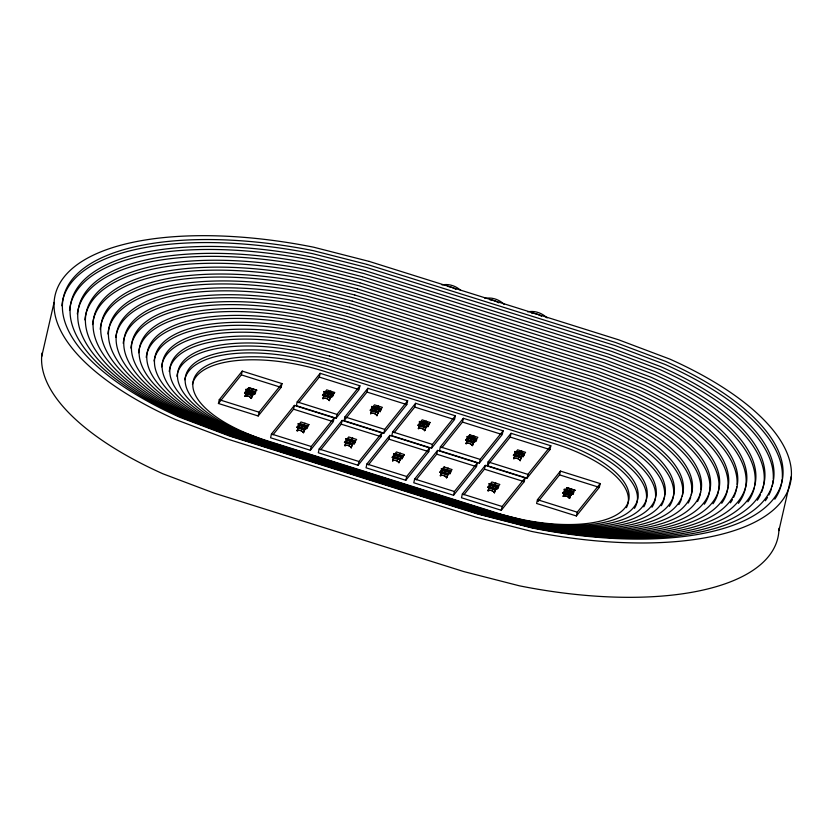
<?xml version="1.0" encoding="UTF-8"?>
<svg xmlns="http://www.w3.org/2000/svg" width="833" height="833" viewBox="0 0 833 833"><rect width="100%" height="100%" fill="white"/><g stroke="black" fill="none" stroke-linecap="round" stroke-linejoin="round"><path stroke-width="1.25" d="M252.451 394.738L246.318 393.072A6.143 1.083 -72.6 0 0 245.371 395.269L244.996 396.425A5.081 5.008 -69.5 0 1 251.327 398.476L251.733 397.268A6.143 1.083 -72.6 0 1 253.43 393.322M324.183 395.436L330.326 397.247L324.235 395.331M378.057 412.189L371.924 410.273L378.026 412.189M425.819 426.933L419.686 425.267M441.677 472.196L441.657 472.186A6.268 1.104 -72.6 0 0 440.303 475.768A5.081 5.008 -69.5 0 1 446.665 477.767L447.071 476.549A6.143 1.083 -72.6 0 1 448.362 473.373M447.706 474.446L447.748 474.102M467.365 440.428L473.508 442.24L467.386 440.272M473.467 442.344L473.706 441.23M515.096 455.422L521.239 457.244L515.106 455.266M570.688 494.438C570.865 496.832 564.274 493.313 564.524 492.678M570.595 495.041L570.709 494.344M253.648 393.697A5.31 3.415 26.1 0 1 254.565 394.436L254.648 393.624A6.143 1.083 -72.6 0 0 254.554 392.562M332.482 396.633L332.523 396.581A5.081 3.27 26.1 0 0 331.107 395.488A5.31 3.415 26.1 0 1 332.482 396.633L332.565 395.821A6.143 1.083 -72.6 0 0 332.044 394.655M353.025 442.667A5.31 3.415 26.1 0 1 354.452 443.729L354.535 442.927A6.143 1.083 -72.6 0 0 354.441 441.854M379.296 410.888A5.31 3.415 26.1 0 1 380.212 411.627L380.296 410.825A6.143 1.083 -72.6 0 0 379.067 410.513M427.933 426.631L427.975 426.579A5.081 3.27 26.1 0 0 427.069 425.819A5.31 3.415 26.1 0 1 427.933 426.631L428.016 425.819A6.143 1.083 -72.6 0 0 427.745 424.58M449.903 473.727L449.945 473.675A5.081 3.27 26.1 0 0 448.529 472.582A5.31 3.415 26.1 0 1 449.903 473.727L449.997 472.915A6.143 1.083 -72.6 0 0 449.903 471.853M496.208 487.659A5.31 3.415 26.1 0 1 497.634 488.732L497.718 487.919A6.143 1.083 -72.6 0 0 497.624 486.847M521.958 455.557A5.31 3.415 26.1 0 1 523.384 456.619L523.478 455.818A6.143 1.083 -72.6 0 0 521.843 456.265M571.823 493.677A5.31 3.415 26.1 0 1 572.74 494.427L572.823 493.615A6.143 1.083 -72.6 0 0 572.729 492.542M330.284 397.279L330.399 396.747L330.284 397.351M352.265 444.374L352.442 443.552M419.634 425.424L419.655 425.267A6.143 1.083 -72.6 0 0 418.739 427.454L418.374 428.62A5.081 5.008 -69.5 0 1 424.695 430.661L425.101 429.453A6.143 1.083 -72.6 0 1 426.381 426.277M252.378 394.998L252.493 394.394M425.809 427.017L419.686 425.33M251.368 398.424A5.31 5.227 -69.5 0 0 244.996 396.425A6.268 1.104 -72.6 0 1 246.214 392.957L246.349 392.822M248.682 389.396L254.731 391.395M298.516 427.121L298.506 426.996M300.796 423.768L306.898 425.684M304.618 429.037L304.628 428.808M326.557 391.666L332.711 393.447L326.609 391.531M348.527 438.772L354.629 440.688M380.431 408.451L374.298 406.577L380.379 408.587M396.258 453.766L402.349 455.682M422.008 421.665L428.162 423.445L422.06 421.529M443.979 468.76L450.132 470.541M469.739 436.659L475.882 438.439L469.791 436.523M491.709 483.765L497.863 485.545M495.52 489.023L495.573 488.742M517.46 451.663L523.613 453.444L517.512 451.528M566.815 489.46L572.969 491.241M247.463 390.656L253.805 392.77L247.443 390.771A6.143 1.083 -72.6 0 0 247.068 391.323M299.63 424.955L305.961 427.079M325.38 392.853L331.721 394.967A6.143 1.083 -72.6 0 0 329.649 399.455L329.285 400.621A5.081 5.008 -69.5 0 0 322.881 398.674L323.287 397.456A6.143 1.083 -72.6 0 1 324.141 395.217A6.268 1.104 -72.6 0 0 322.881 398.674A5.31 5.227 -69.5 0 1 329.285 400.621A6.268 1.104 -72.6 0 1 331.742 394.852A6.268 1.104 -72.6 0 1 332.523 396.581M347.351 439.949L353.692 442.063A6.143 1.083 -72.6 0 1 354.015 441.75M372.705 408.514A6.143 1.083 -72.6 0 1 373.08 407.962L379.442 409.971M395.081 454.953L401.412 457.067M420.436 423.518A6.143 1.083 -72.6 0 1 420.811 422.966L427.173 424.965A6.143 1.083 -72.6 0 0 426.798 425.517M449.154 472.061L442.781 470.072M468.562 437.846L474.893 439.97A6.143 1.083 -72.6 0 0 474.529 440.511A6.268 1.104 -72.6 0 1 475.705 441.573L475.747 440.813A6.143 1.083 -72.6 0 0 475.226 439.647M490.533 484.952L496.874 487.055A6.143 1.083 -72.6 0 1 497.197 486.743M516.273 452.954L522.624 454.964M565.617 490.762L571.99 492.751L565.617 490.762A6.143 1.083 -72.6 0 0 565.243 491.314M41.65 356.732L54.093 302.389M218.423 403.484L219.287 399.715L242.236 371.112L282.002 383.607L281.137 387.387L258.199 415.979L218.423 403.484L241.372 374.881L242.236 371.112M244.558 393.041L248.807 387.657L256.762 390.156L248.775 387.782L244.558 393.041L252.514 395.54L256.762 390.156M252.514 395.54L244.59 392.905M258.199 415.979L259.063 412.21L282.002 383.607M271.454 434.003L270.59 437.783L310.355 450.278L333.304 421.675L334.168 417.906L294.393 405.411L271.454 434.003L311.219 446.509L334.168 417.906M272.964 434.826L293.528 409.18L294.393 405.411M297.204 401.902L296.34 405.681L336.115 418.176L359.054 389.573L359.918 385.804L320.153 373.309L297.204 401.902L336.98 414.407L359.918 385.804M296.725 427.329L304.711 429.703L308.897 424.58L304.68 429.828L296.725 427.329L300.973 421.956L308.897 424.58M298.714 402.724L319.289 377.078L320.153 373.309M322.475 395.227L330.462 397.601L334.647 392.478L330.43 397.726L322.475 395.227L326.723 389.854L334.647 392.478M310.355 450.278L311.219 446.509M330.389 396.706L330.555 396.123L324.401 394.332M319.174 449.008L318.31 452.777L358.086 465.272L381.035 436.679L381.899 432.9L342.124 420.405L319.174 449.008L358.95 461.503L381.899 432.9M336.115 418.176L336.98 414.407M320.684 449.82L341.259 424.174L342.124 420.405M344.935 416.906L344.071 420.675L383.836 433.17L406.785 404.578L407.649 400.798L367.874 388.303L344.935 416.906L384.7 429.401L407.649 400.798M344.456 442.333L352.411 444.832L344.456 442.333L348.694 436.95L356.649 439.449L352.411 444.832M344.862 419.686L367.009 392.072L367.874 388.303M370.206 410.232L378.161 412.731L370.206 410.232L374.454 404.848L382.399 407.347L378.161 412.731M358.086 465.272L358.95 461.503M366.905 464.002L366.041 467.782L405.817 480.277L428.756 451.673L429.62 447.904L389.854 435.399L366.905 464.002L406.681 476.497L429.62 447.904M383.836 433.17L384.7 429.401M368.415 464.814L388.99 439.178L389.854 435.399M392.655 431.9L391.791 435.669L431.567 448.175L454.516 419.572L455.38 415.802L415.605 403.297L392.655 431.9L432.431 444.395L455.38 415.802M392.176 457.327L400.163 459.701L404.349 454.579L400.132 459.826L392.176 457.327L396.425 451.944L404.349 454.579M394.165 432.712L414.74 407.077L415.605 403.297M417.937 425.226L425.913 427.6L430.099 422.477L425.892 427.725L417.937 425.226L422.175 419.842L430.099 422.477M405.817 480.277L406.681 476.497M414.636 478.996L413.772 482.776L453.537 495.271L476.486 466.667L477.351 462.898L437.575 450.403L414.636 478.996L454.401 491.501L477.351 462.898M431.567 448.175L432.431 444.395M416.136 479.818L436.711 454.172L437.575 450.403M440.386 446.894L439.522 450.674L479.298 463.169L502.237 434.566L503.101 430.796L463.335 418.301L440.386 446.894L480.162 459.399L503.101 430.796M439.907 472.321L444.145 466.949L452.08 469.573L447.862 474.82L439.907 472.321L444.145 466.949M447.862 474.82L439.939 472.196M441.896 447.717L462.471 422.071L463.335 418.301M468.5 436.596L469.906 434.847L477.861 437.346L473.613 442.719L465.657 440.22L467.792 437.471M453.537 495.271L454.401 491.501M469.906 434.847L465.657 440.22M473.613 442.719L465.689 440.095M462.357 494L461.492 497.77L501.268 510.275L524.207 481.672L525.071 477.892L485.306 465.397L462.357 494L502.132 506.495L525.071 477.892M479.298 463.169L480.162 459.399M463.866 494.812L484.442 469.177L485.306 465.397M487.253 465.668L488.117 461.899L511.056 433.295L550.832 445.79L549.967 449.57L527.018 478.163L487.253 465.668L510.192 437.065L511.056 433.295M487.628 487.326L495.583 489.825L487.628 487.326L491.876 481.943L499.831 484.442L495.583 489.825M513.388 455.224L521.343 457.723L513.388 455.224L517.626 449.841L525.581 452.34L521.343 457.723M501.268 510.275L502.132 506.495M527.018 478.163L527.883 474.394L550.832 445.79M537.462 499.696L536.598 503.465L576.374 515.971L599.323 487.367L600.187 483.588L560.411 471.093L537.462 499.696L577.238 512.191L600.187 483.588M538.18 501.497L559.547 474.872L560.411 471.093M562.744 493.021L570.699 495.52L562.744 493.021L566.981 487.638L574.905 490.262L566.981 487.638M576.374 515.971L577.238 512.191M778.907 530.611L791.35 476.268M516.293 452.84L516.262 452.965A6.143 1.083 -72.6 0 0 515.887 453.506A6.268 1.104 -72.6 0 1 516.616 452.517M467.552 439.439L473.738 441.115M246.485 392.135L252.576 394.051M298.703 426.309L304.743 428.349M346.372 441.438L352.505 443.239M372.132 409.326L378.224 411.252M394.165 456.307L400.194 458.348M419.915 424.205L425.955 426.246M441.823 471.426L447.956 473.331M489.617 486.305L495.656 488.346M515.304 454.329L521.468 456.12M564.659 492.126L570.761 494.042M297.121 430.776L297.527 429.557A6.143 1.083 -72.6 0 1 298.381 427.319A6.268 1.104 -72.6 0 0 297.121 430.776A5.081 5.008 -69.5 0 1 303.483 432.775L303.524 432.723A6.268 1.104 -72.6 0 1 306.315 426.631M351.255 447.727A5.31 5.227 -69.5 0 0 344.893 445.717A6.268 1.104 -72.6 0 1 346.111 442.25A6.143 1.083 -72.6 0 0 345.258 444.562L344.893 445.717A5.081 5.008 -69.5 0 1 351.214 447.769L351.62 446.561A6.143 1.083 -72.6 0 1 353.317 442.615M376.974 415.667A6.268 1.104 -72.6 0 1 378.224 412.148A6.143 1.083 -72.6 0 0 377.38 414.459L376.974 415.667A5.081 5.008 -69.5 0 0 370.602 413.668L371.008 412.46A6.143 1.083 -72.6 0 1 371.862 410.211M400.642 458.285A6.268 1.104 -72.6 0 0 398.945 462.773L398.945 462.773A5.081 5.008 -69.5 0 0 392.582 460.774L392.989 459.556A6.143 1.083 -72.6 0 1 393.832 457.317M466.095 443.614L466.47 442.448A6.143 1.083 -72.6 0 1 467.313 440.209A6.268 1.104 -72.6 0 0 466.064 443.666A5.081 5.008 -69.5 0 1 472.426 445.665L472.467 445.613A6.268 1.104 -72.6 0 1 474.123 441.188A6.143 1.083 -72.6 0 0 472.832 444.447L472.467 445.613A5.31 5.227 -69.5 0 0 466.095 443.614L466.064 443.666M488.034 490.762L488.44 489.554A6.143 1.083 -72.6 0 1 489.294 487.305A6.268 1.104 -72.6 0 0 488.034 490.762A5.081 5.008 -69.5 0 1 494.396 492.761L494.802 491.553A6.143 1.083 -72.6 0 1 496.499 487.607M513.784 458.66L514.19 457.452A6.143 1.083 -72.6 0 1 515.044 455.203A6.268 1.104 -72.6 0 0 513.784 458.66A5.081 5.008 -69.5 0 1 520.146 460.659L520.552 459.452A6.143 1.083 -72.6 0 1 521.406 457.202M564.399 493.011A6.143 1.083 -72.6 0 0 563.545 495.25L563.181 496.416A5.081 5.008 -69.5 0 1 569.501 498.457L569.907 497.249A6.143 1.083 -72.6 0 1 571.605 493.313M427.829 424.736L427.881 424.497A6.268 1.104 -72.6 0 1 427.975 426.579M248.505 394.144L252.711 388.886M248.63 394.186L250.743 391.552M251.441 390.677L252.847 388.928M254.565 394.436L254.606 394.394A6.268 1.104 -72.6 0 0 254.69 392.874M300.661 428.433L305.013 423.226M326.421 396.331L330.763 391.125M348.392 443.437L352.609 438.179M374.142 411.335L378.359 406.077M348.527 443.479L352.734 438.22M374.277 411.377L378.494 406.119M354.452 443.729L354.494 443.687A6.268 1.104 -72.6 0 0 354.483 441.74M380.212 411.627L380.244 411.585A6.268 1.104 -72.6 0 0 379.088 410.409M396.123 458.431L400.465 453.225M421.873 426.329L426.225 421.113M443.843 473.425L448.06 468.177M469.604 441.323L473.81 436.076M443.979 473.467L448.196 468.219M469.729 441.365L473.946 436.117M491.574 488.43L493.677 485.795M494.386 484.921L495.791 483.171M517.324 456.328L521.541 451.07M491.709 488.471L493.813 485.837M494.51 484.962L495.916 483.213M517.46 456.369L521.677 451.111M497.634 488.732L497.676 488.679A6.268 1.104 -72.6 0 0 497.665 486.732M523.384 456.619L523.426 456.578A5.081 3.27 26.1 0 0 522.02 455.474M566.679 494.125L568.793 491.501M569.491 490.616L570.897 488.867M566.815 494.167L568.918 491.543M569.626 490.658L571.032 488.909M570.699 495.52L574.937 490.137M572.74 494.427L572.781 494.375A6.268 1.104 -72.6 0 0 572.865 492.855M319.289 377.078L357.857 389.198M367.009 392.072L406.785 404.578M414.74 407.077L453.308 419.197M462.471 422.071L501.039 434.191M510.192 437.065L549.967 449.57M241.372 374.881L281.137 387.387M559.547 474.872L599.323 487.367M488.117 461.899L527.883 474.394M293.528 409.18L332.096 421.3M341.259 424.174L381.035 436.679M388.99 439.178L428.756 451.673M436.711 454.172L475.279 466.293M484.442 469.177L524.207 481.672M219.287 399.715L259.063 412.21M299.693 427.818L303.358 428.964M347.423 442.812L351.078 443.968M395.154 457.817L400.027 459.347L395.102 457.911M442.875 472.811L446.54 473.967M490.606 487.805L494.261 488.961L490.554 487.909M299.651 427.923L303.306 429.068M347.382 442.917L351.037 444.062M442.833 472.915L446.488 474.06M626.406 507.651A105.031 42.556 12.9 0 0 554.653 443.729L323.964 371.247A105.031 42.556 12.9 0 0 192.465 384.409M634.454 508.338A113.569 46.013 12.9 0 0 584.235 447.779L558.204 437.96L326.484 365.146L298.349 357.94A113.569 46.013 12.9 0 0 184.77 379.775M643.794 506.839A122.118 49.47 12.9 0 0 589.285 442.562L561.754 432.181L328.993 359.044L299.245 351.422A122.118 49.47 12.9 0 0 176.908 376.297M655.561 496.458A130.656 52.937 12.9 0 0 594.335 437.356L565.315 426.413L331.503 352.942L300.14 344.904A130.656 52.937 12.9 0 0 169.245 371.528M655.456 497.707A130.656 52.937 12.9 0 1 651.968 507.245M664.619 495.104A139.205 56.394 12.9 0 0 599.385 432.15L568.866 420.634L334.012 346.84L301.036 338.396A139.205 56.394 12.9 0 0 161.571 366.864M664.515 496.333A139.205 56.394 12.9 0 1 661.34 505.714M669.347 506.349A147.743 59.861 12.9 0 0 604.435 426.933L572.417 414.865L336.522 340.739L301.931 331.878A147.743 59.861 12.9 0 0 154.053 361.001M681.571 498.675A156.292 63.318 12.9 0 1 678.874 504.6M682.217 496.208A156.292 63.318 12.9 0 0 609.485 421.727L575.978 409.086L339.041 334.637L302.827 325.359A156.292 63.318 12.9 0 0 146.233 357.43M690.703 497.218A164.83 66.786 12.9 0 1 688.214 503.059M691.296 494.781A164.83 66.786 12.9 0 0 614.535 416.51L579.529 403.318L341.551 328.535L303.722 318.852A164.83 66.786 12.9 0 0 138.559 352.765M700.824 489.721A173.379 70.243 12.9 0 0 619.585 411.304L583.079 397.539L344.06 322.433L304.618 312.333A173.379 70.243 12.9 0 0 130.885 348.09M700.584 492.157A173.379 70.243 12.9 0 1 697.523 501.539M709.883 488.377A181.917 73.7 12.9 0 0 624.635 406.098L586.64 391.76L346.57 316.332L305.513 305.815A181.917 73.7 12.9 0 0 123.222 343.342M709.778 489.658A181.917 73.7 12.9 0 1 704.322 504.225M713.017 503.767A190.465 77.167 12.9 0 0 629.675 400.881L590.191 385.991L349.079 310.23L306.409 299.297A190.465 77.167 12.9 0 0 115.704 337.417M727.98 485.681A199.004 80.624 12.9 0 0 634.725 395.675L593.742 380.212L351.599 304.128L307.304 292.789A199.004 80.624 12.9 0 0 107.884 334.002M727.886 486.92A199.004 80.624 12.9 0 1 721.711 503.309M732.467 499.602A207.552 84.091 12.9 0 1 730.406 502.851M737.038 484.337A207.552 84.091 12.9 0 0 639.775 390.469L597.303 374.444L354.108 298.027L308.2 286.271A207.552 84.091 12.9 0 0 100.21 329.327M736.809 486.774A207.552 84.091 12.9 0 1 733.644 497.363M738.382 503.361A216.091 87.548 12.9 0 0 644.825 385.252L600.853 368.665L356.618 291.925L309.095 279.753A216.091 87.548 12.9 0 0 92.546 324.578M754.25 487.846A224.639 91.005 12.9 0 1 747.878 501.799M754.729 485.379A224.639 91.005 12.9 0 0 649.875 380.046L604.404 362.896L359.127 285.823L309.991 273.245A224.639 91.005 12.9 0 0 84.872 319.914M760.508 494.677A233.178 94.473 12.9 0 1 757.322 500.258M761.508 492.365A233.178 94.473 12.9 0 0 654.925 374.829L607.965 357.118L361.637 279.721L310.896 266.727A233.178 94.473 12.9 0 0 77.323 313.999M771.348 489.023A241.726 97.93 12.9 0 1 768.838 495.041M767.557 497.363A241.726 97.93 12.9 0 1 765.34 500.758M773.243 478.954A241.726 97.93 12.9 0 0 659.975 369.623L611.516 351.349L364.156 273.62L311.792 260.208A241.726 97.93 12.9 0 0 69.535 310.49M773.149 480.235A241.726 97.93 12.9 0 1 772.066 486.545M782.302 477.611A250.264 101.397 12.9 0 0 665.026 364.417L615.066 345.57L366.666 267.518L312.687 253.69A250.264 101.397 12.9 0 0 61.861 305.815M782.208 478.871A250.264 101.397 12.9 0 1 774.805 499.196M778.98 528.309A258.813 104.854 12.9 0 1 519.417 585.818L463.825 571.584L214.373 493.198L162.924 473.8A258.813 104.854 12.9 0 1 42.025 353.015M474.237 440.553A5.31 3.415 26.1 0 1 475.664 441.625A5.081 3.27 26.1 0 0 474.289 440.48M468.177 438.408A6.268 1.104 -72.6 0 1 468.896 437.523M424.695 430.661A6.268 1.104 -72.6 0 1 426.392 426.184M426.819 425.413A6.268 1.104 -72.6 0 1 427.527 424.528M419.593 425.142A6.268 1.104 -72.6 0 0 418.333 428.662A5.31 5.227 -69.5 0 1 424.736 430.619M420.457 423.414A6.268 1.104 -72.6 0 1 421.165 422.529M521.854 456.182A6.268 1.104 -72.6 0 1 523.426 456.578M520.146 460.659A6.268 1.104 -72.6 0 1 521.406 457.14M513.826 458.608A5.31 5.227 -69.5 0 1 520.188 460.607M379.348 410.815A5.081 3.27 26.1 0 1 380.244 411.585M370.602 413.668A6.268 1.104 -72.6 0 1 371.862 410.148M372.726 408.409A6.268 1.104 -72.6 0 1 373.434 407.524M370.643 413.616A5.31 5.227 -69.5 0 1 377.005 415.615M324.995 393.415A6.268 1.104 -72.6 0 1 325.713 392.53M305.294 427.662A5.31 3.415 26.1 0 1 306.731 428.735L306.815 427.923A6.143 1.083 -72.6 0 0 306.721 426.86M306.763 426.746A6.268 1.104 -72.6 0 1 306.763 428.683A5.081 3.27 26.1 0 0 305.357 427.589M299.245 425.517A6.268 1.104 -72.6 0 1 299.953 424.632M305.586 427.621A6.143 1.083 -72.6 0 0 303.899 431.556L303.524 432.723A5.31 5.227 -69.5 0 0 297.162 430.723M449.945 471.738A6.268 1.104 -72.6 0 1 449.945 473.675M446.665 477.767A6.268 1.104 -72.6 0 1 449.497 471.624M442.427 470.51A6.268 1.104 -72.6 0 1 443.135 469.625M446.707 477.715A5.31 5.227 -69.5 0 0 440.345 475.716L440.709 474.55A6.143 1.083 -72.6 0 1 441.563 472.311M494.396 492.761A6.268 1.104 -72.6 0 1 497.228 486.618M496.26 487.576A5.081 3.27 26.1 0 1 497.676 488.679M490.148 485.514A6.268 1.104 -72.6 0 1 490.866 484.619M488.076 490.72A5.31 5.227 -69.5 0 1 494.438 492.719M401.267 457.983A5.31 3.415 26.1 0 1 402.183 458.733L402.266 457.921A6.143 1.083 -72.6 0 0 402.172 456.859M402.214 456.734A6.268 1.104 -72.6 0 1 402.224 458.681A5.081 3.27 26.1 0 0 401.319 457.921M401.058 457.515A6.268 1.104 -72.6 0 1 401.777 456.63M392.582 460.774A6.268 1.104 -72.6 0 1 393.832 457.244M394.696 455.516A6.268 1.104 -72.6 0 1 395.415 454.631M400.631 458.379A6.143 1.083 -72.6 0 0 399.351 461.555L398.976 462.721A5.31 5.227 -69.5 0 0 392.614 460.722M401.048 457.619A6.143 1.083 -72.6 0 1 401.745 456.744M351.214 447.769A6.268 1.104 -72.6 0 1 354.046 441.625M353.077 442.583A5.081 3.27 26.1 0 1 354.494 443.687M346.976 440.511A6.268 1.104 -72.6 0 1 347.684 439.626M251.327 398.476A6.268 1.104 -72.6 0 1 254.159 392.333M253.701 393.624A5.081 3.27 26.1 0 1 254.606 394.394M247.078 391.218A6.268 1.104 -72.6 0 1 247.797 390.333M569.501 498.457A6.268 1.104 -72.6 0 1 572.333 492.324M571.875 493.605A5.081 3.27 26.1 0 1 572.781 494.375M564.399 492.938A6.268 1.104 -72.6 0 0 563.139 496.458A5.31 5.227 -69.5 0 1 569.543 498.415M565.263 491.21A6.268 1.104 -72.6 0 1 565.971 490.314M484.9 298.412A20.71 18.576 38.7 0 1 504.35 304.524M442.011 284.938A20.71 18.576 38.7 0 1 460.67 290.311M527.664 311.854A20.71 18.576 38.7 0 1 547.114 317.967M531.485 313.093A20.71 18.576 38.7 0 1 541.554 316.259M489.762 299.734A20.71 18.576 38.7 0 1 498.79 302.816M447.904 286.396A20.71 18.576 38.7 0 1 455.901 289.343M246.079 389.282L245.902 390.031L255.45 393.03L255.616 392.281L246.079 389.282M298.235 423.57L298.068 424.33L307.616 427.329L307.783 426.579L298.235 423.57M323.995 391.468L323.818 392.228L333.367 395.227L333.544 394.478L323.995 391.468M345.966 438.575L345.789 439.324L355.337 442.323L355.514 441.573L345.966 438.575M371.716 406.473L371.549 407.222L381.098 410.221L381.264 409.472L371.716 406.473M393.697 453.569L393.52 454.329L403.068 457.327L403.234 456.567L393.697 453.569M419.447 421.467L419.27 422.227L428.818 425.226L428.995 424.466L419.447 421.467M441.417 468.573L441.251 469.323L450.788 472.321L450.965 471.572L441.417 468.573M467.178 436.461L467.001 437.221L476.549 440.22L476.715 439.47L467.178 436.461M489.148 483.567L488.971 484.317L498.519 487.326L498.696 486.566L489.148 483.567M514.898 451.465L514.732 452.215L524.269 455.214L524.446 454.464L514.898 451.465M564.253 489.263L564.076 490.023L573.625 493.021L573.802 492.261L564.253 489.263M369.175 261.416L313.583 247.182A258.813 104.854 12.9 0 0 64.328 276.702A258.813 104.854 12.9 0 0 175.378 419.447L226.826 438.856L476.268 517.241L531.87 531.475A258.813 104.854 12.9 0 0 781.115 501.945A258.813 104.854 12.9 0 0 670.076 359.2L618.627 339.802L369.175 261.416M367.353 264.498L313.375 250.671A250.264 101.397 12.9 0 0 72.356 279.222A250.264 101.397 12.9 0 0 179.73 417.26L229.689 436.096L478.09 514.159L532.068 527.976A250.264 101.397 12.9 0 0 773.097 499.425A250.264 101.397 12.9 0 0 665.713 361.397L615.764 342.55L367.353 264.498M364.844 270.6L312.479 257.189A241.726 97.93 12.9 0 0 79.687 284.771A241.726 97.93 12.9 0 0 183.395 418.083L231.855 436.367L479.225 514.096L531.589 527.497A241.726 97.93 12.9 0 0 764.382 499.925A241.726 97.93 12.9 0 0 660.663 366.603L612.203 348.329L364.844 270.6M362.334 276.702L311.584 263.707A233.178 94.473 12.9 0 0 87.017 290.311A233.178 94.473 12.9 0 0 187.061 418.916L234.031 436.627L480.349 514.034L531.1 527.018A233.178 94.473 12.9 0 0 755.666 500.425A233.178 94.473 12.9 0 0 655.613 371.81L608.652 354.098L362.334 276.702M359.825 282.804L310.688 270.225A224.639 91.005 12.9 0 0 94.348 295.85A224.639 91.005 12.9 0 0 190.726 419.738L236.197 436.888L481.474 513.971L530.611 526.55A224.639 91.005 12.9 0 0 746.951 500.914A224.639 91.005 12.9 0 0 650.563 377.026L605.102 359.877L359.825 282.804M357.305 288.905L309.793 276.733A216.091 87.548 12.9 0 0 101.678 301.39A216.091 87.548 12.9 0 0 194.401 420.571L238.373 437.158L482.609 513.909L530.121 526.071A216.091 87.548 12.9 0 0 738.236 501.414A216.091 87.548 12.9 0 0 645.523 382.232L601.541 365.645L357.305 288.905M354.796 295.007L308.897 283.251A207.552 84.091 12.9 0 0 109.008 306.929A207.552 84.091 12.9 0 0 198.067 421.404L240.539 437.419L483.734 513.846L529.642 525.592A207.552 84.091 12.9 0 0 729.521 501.914A207.552 84.091 12.9 0 0 640.473 387.449L597.99 371.424L354.796 295.007M352.286 301.109L308.002 289.769A199.004 80.624 12.9 0 0 116.349 312.469A199.004 80.624 12.9 0 0 201.732 422.227L242.715 437.689L484.858 513.774L529.153 525.113A199.004 80.624 12.9 0 0 720.805 502.414A199.004 80.624 12.9 0 0 635.423 392.655L594.439 377.193L352.286 301.109M349.777 307.21L307.106 296.277A190.465 77.167 12.9 0 0 123.68 318.008A190.465 77.167 12.9 0 0 205.397 423.06L244.881 437.95L485.993 513.711L528.663 524.644A190.465 77.167 12.9 0 0 712.09 502.913A190.465 77.167 12.9 0 0 630.373 397.862L590.878 382.972L349.777 307.21M347.267 313.312L306.211 302.796A181.917 73.7 12.9 0 0 131.01 323.548A181.917 73.7 12.9 0 0 209.062 423.882L247.057 438.22L487.118 513.649L528.174 524.165A181.917 73.7 12.9 0 0 703.375 503.413A181.917 73.7 12.9 0 0 625.323 403.078L587.327 388.751L347.267 313.312M344.747 319.414L305.315 309.314A173.379 70.243 12.9 0 0 138.34 329.087A173.379 70.243 12.9 0 0 212.727 424.715L249.223 438.481L488.253 513.586L527.685 523.686A173.379 70.243 12.9 0 0 694.66 503.913A173.379 70.243 12.9 0 0 620.273 408.285L583.777 394.519L344.747 319.414M342.238 325.516L304.409 315.832A164.83 66.786 12.9 0 0 145.671 334.637A164.83 66.786 12.9 0 0 216.393 425.548L251.399 438.741L489.377 513.524L527.206 523.207A164.83 66.786 12.9 0 0 685.944 504.402A164.83 66.786 12.9 0 0 615.223 413.491L580.216 400.298L342.238 325.516M339.729 331.617L303.514 322.34A156.292 63.318 12.9 0 0 153.001 340.176A156.292 63.318 12.9 0 0 220.058 426.371L253.565 439.012L490.502 513.461L526.716 522.739A156.292 63.318 12.9 0 0 677.229 504.902A156.292 63.318 12.9 0 0 610.173 418.707L576.665 406.067L339.729 331.617M337.219 337.719L302.618 328.858A147.743 59.861 12.9 0 0 160.332 345.716A147.743 59.861 12.9 0 0 223.723 427.204L255.741 439.272L491.637 513.399L526.227 522.26A147.743 59.861 12.9 0 0 668.514 505.402A147.743 59.861 12.9 0 0 605.122 423.914L573.114 411.846L337.219 337.719M334.71 343.821L301.723 335.376A139.205 56.394 12.9 0 0 167.662 351.255A139.205 56.394 12.9 0 0 227.388 428.027L257.907 439.543L492.761 513.336L525.738 521.781A139.205 56.394 12.9 0 0 659.798 505.902A139.205 56.394 12.9 0 0 600.072 429.13L569.553 417.614L334.71 343.821M332.19 349.922L300.828 341.884A130.656 52.937 12.9 0 0 174.992 356.795A130.656 52.937 12.9 0 0 231.053 428.86L260.083 439.803L493.886 513.274L525.259 521.302A130.656 52.937 12.9 0 0 651.083 506.402A130.656 52.937 12.9 0 0 595.022 434.337L566.003 423.393L332.19 349.922M329.681 356.024L299.932 348.402A122.118 49.47 12.9 0 0 182.333 362.334A122.118 49.47 12.9 0 0 234.719 429.682L262.249 440.074L495.021 513.211L524.769 520.833A122.118 49.47 12.9 0 0 642.368 506.901A122.118 49.47 12.9 0 0 589.983 439.543L562.452 429.162L329.681 356.024M327.171 362.126L299.037 354.92A113.569 46.013 12.9 0 0 189.664 367.874A113.569 46.013 12.9 0 0 238.394 430.515L264.425 440.334L496.145 513.149L524.28 520.354A113.569 46.013 12.9 0 0 633.663 507.401A113.569 46.013 12.9 0 0 584.933 444.76L558.891 434.941L327.171 362.126M555.34 440.709L324.662 368.228A105.031 42.556 12.9 0 0 196.994 373.413A105.031 42.556 12.9 0 0 266.591 440.595L497.28 513.086A105.031 42.556 12.9 0 0 624.948 507.891A105.031 42.556 12.9 0 0 555.34 440.709"/></g></svg>
